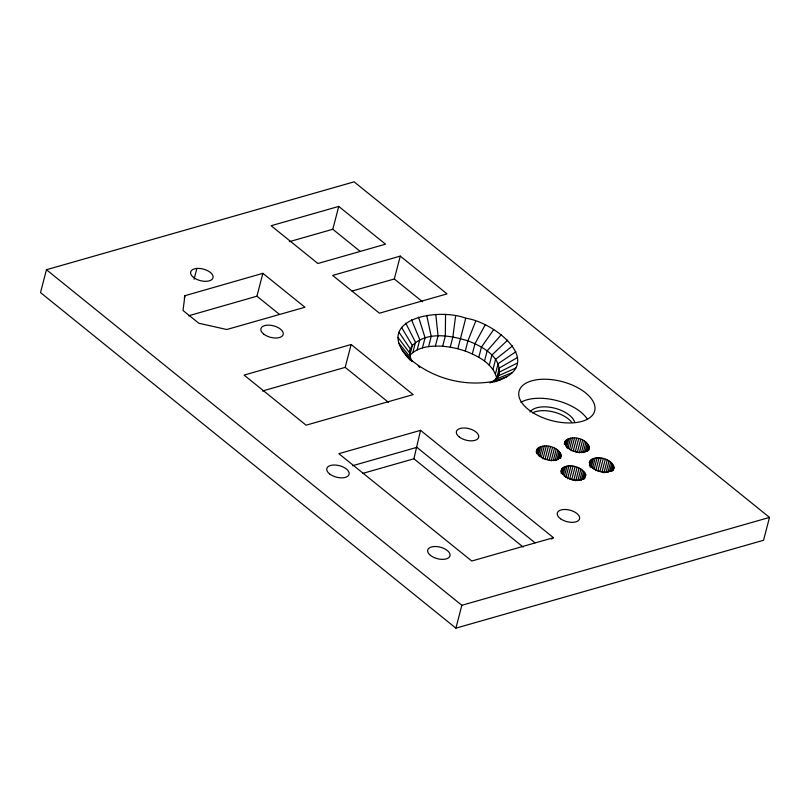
<?xml version="1.0" encoding="UTF-8"?>
<svg xmlns="http://www.w3.org/2000/svg" width="810" height="810" viewBox="0 0 810 810"><rect width="100%" height="100%" fill="white"/><g stroke="black" fill="none" stroke-linecap="round" stroke-linejoin="round"><path stroke-width="1.21" d="M493.948 382.026C548.502 366.029 496.196 322.339 465.75 318.219C436.954 307.01 370.504 319.95 410.457 360.399M560.55 458.369C563.699 446.826 538.944 440.387 536.098 452.031M585.772 474.812C582.582 484.866 563.325 479.773 561.128 470.701C565.491 461.599 582.582 466.388 585.772 474.812L584.871 478.275M588.728 450.319C591.877 438.777 567.121 432.337 564.276 443.991M613.939 467.897C612.492 458.379 593.629 453.387 589.295 462.652C591.847 471.582 608.614 476.158 613.939 467.897L613.332 470.205M445.53 314.847L445.328 336.059L442.675 346.214C431.264 345.698 417.788 346.447 409.708 355.641L412.351 345.475C426.86 331.209 450.35 335.38 467.927 340.868C482.294 346.184 504.144 358.131 498.15 376.65M184.903 295.711L183.019 310.493L198.804 323.241L226.739 329.508L304.945 307.253L262.875 273.334L184.903 295.711L184.275 298.12M455.605 316.062L452.881 336.97L450.238 347.125L442.675 346.214M401.416 348.988L412.239 361.665C409.333 356.724 408.756 350.234 412.351 345.475L401.568 327.412M536.706 449.722C537.202 459.614 555.943 464.505 561.158 456.06M564.874 441.683C565.37 451.575 584.111 456.455 589.326 448.011M551.367 539.085L553.453 537.688L420.562 430.343L413.9 458.784L362.89 473.354M465.75 318.219L457.842 348.745L450.238 347.125M46.453 269.73L40.5 292.582L455.898 628.155L763.546 540.27L769.5 517.418L354.102 181.845L46.453 269.73L461.852 605.293L769.5 517.418M194.066 279.278L196.881 268.454M188.548 315.809L256.922 296.197L262.875 273.334M289.332 241.684L332.799 229.27L338.752 206.418L385.509 244.185L317.895 263.503L271.137 225.727L338.752 206.418M262.47 390.997L345.192 367.365L351.145 344.513L413.161 394.612L306.099 425.189L244.094 375.091L351.145 344.513M352.056 291.043L394.318 278.974L400.272 256.112L447.029 293.888L379.414 313.197L332.657 275.43L400.272 256.112M409.526 352.492L410.407 349.1L398.976 332.242M412.867 352.482L415.51 342.316L405.78 323.2M417.15 349.869L419.803 339.714L411.5 319.727M422.445 347.895L425.088 337.74L418.547 317.085M428.581 346.609L431.224 336.454L426.738 315.373M435.395 346.042L438.038 335.887L435.82 314.614M517.58 357.463L499.355 368.013L496.712 378.179C493.108 363.66 478.113 356.046 465.274 351.024L467.927 340.868L475.662 321.256M472.331 353.899L474.974 343.744L485.068 325.093M478.801 357.291L481.444 347.125L493.695 329.609M484.491 361.088L487.144 350.933L501.289 334.682M489.26 365.209L491.903 355.043L507.637 340.17M492.946 369.502L495.588 359.346L512.558 345.9M495.457 373.866L498.099 363.71L515.899 351.722M497.431 378.209L499.335 372.134L517.539 362.951M455.898 628.155L461.852 605.293M536.635 451.038L537.232 448.73M536.605 453.63L538.103 447.859M537.486 454.066L539.288 447.14M538.336 455.838L540.736 446.604M539.723 456.637L542.427 446.249M541.293 457.64L544.3 446.087M542.994 458.835L546.304 446.138M548.38 446.391L545.079 459.088L547.165 459.533L550.476 446.837M549.21 460.161L552.521 447.464M551.154 460.951L554.455 448.254M553.23 460.728L556.237 449.185M555.093 460.617L557.806 450.228M556.703 460.596L559.113 451.362M558.323 459.472L560.125 452.547M559.619 458.359L560.814 453.742M560.267 458.389L561.168 454.926M564.509 444.143L565.41 440.68M565.076 444.427L566.281 439.81M565.653 446.026L567.456 439.101M566.504 447.788L568.914 438.554M560.945 472.068L561.846 468.605M561.208 473.516L562.717 467.745M567.891 448.588L570.604 438.2M562.089 473.951L563.892 467.026M569.471 449.591L572.478 438.048M563.244 474.559L565.35 466.479M564.327 476.513L567.04 466.125M571.171 450.785L574.482 438.089M565.906 477.515L568.914 465.973M576.558 438.342L573.247 451.038L577.388 452.112L580.689 439.415M567.607 478.72L570.918 466.023M575.343 451.484L578.644 438.787M572.994 466.266L569.683 478.963L573.824 480.036L577.125 467.34M571.779 479.409L575.08 466.712M579.322 452.901L582.633 440.205M581.408 452.679L584.415 441.136M575.758 480.826L579.069 468.129M583.271 452.567L585.974 442.179M584.881 452.547L587.29 443.313M577.844 480.603L580.851 469.061M586.501 451.423L588.303 444.498M579.707 480.502L582.41 470.114M587.483 451.464L588.991 445.692M588.435 450.34L589.336 446.877M581.317 480.472L583.726 471.238M582.937 479.348L584.739 472.422M583.919 479.399L585.428 473.627M589.417 462.875L590.014 460.566M589.386 465.466L590.885 459.695M589.963 467.056L592.069 458.976M591.118 467.664L593.517 458.43M592.505 468.464L595.208 458.075M594.074 469.466L597.081 457.923M595.775 470.671L599.086 457.974M601.162 458.217L597.861 470.924L599.947 471.359L603.258 458.662M605.303 459.29L601.992 471.987L603.936 472.777L607.237 460.08M606.012 472.554L609.019 461.011M607.885 472.453L610.588 462.065M609.788 471.268L611.894 463.188M611.104 471.298L612.907 464.373M612.097 471.349L613.595 465.578M613.048 470.225L613.95 466.762M491.71 382.249L495.457 379.353L498.018 375.951L515.788 368.044M495.457 379.353L512.376 372.58M490.02 382.907L507.384 376.437M500.985 379.495C468.18 388.962 429.675 378.928 405.567 354.78M420.562 430.343L338.863 453.681L471.754 561.026L553.453 537.688M352.512 465.74L416.877 447.353L534.995 542.781M457.842 348.745L465.274 351.024M256.922 296.197L279.42 314.341M332.799 229.27L360.075 251.302M394.318 278.974L422.567 301.786M345.192 367.365L388.506 402.357M413.9 458.784L523.159 547.044M398.895 343.187L410.346 357.311M418.213 365.705L419.691 367.598M398.075 337.547L409.728 353.079M529.953 411.966A23.753 12.271 14.6 0 1 553.463 407.896A23.753 12.271 14.6 0 1 574.654 421.98M532.534 412.837A23.753 12.271 14.6 0 1 571.728 422.324M520.921 402.256A39.072 20.189 14.6 0 1 556.207 400.413A39.072 20.189 14.6 0 1 587.078 418.74M530.732 411.257A39.072 20.189 14.6 0 0 594.003 412.786A39.072 20.189 14.6 0 0 545.849 379.232A39.072 20.189 14.6 0 0 530.732 411.257M560.621 518.805A11.492 5.933 14.6 0 0 579.322 519.453A11.492 5.933 14.6 0 0 565.39 509.49A11.492 5.933 14.6 0 0 560.621 518.805M459.098 436.823A11.492 5.933 14.6 0 0 478.163 438.372A11.492 5.933 14.6 0 0 465.385 428.034A11.492 5.933 14.6 0 0 459.098 436.823M430.393 555.346A11.492 5.933 14.6 0 0 449.469 556.895A11.492 5.933 14.6 0 0 436.681 546.568A11.492 5.933 14.6 0 0 430.393 555.346M329.498 473.84A11.492 5.933 14.6 0 0 348.573 475.389A11.492 5.933 14.6 0 0 335.785 465.061A11.492 5.933 14.6 0 0 329.498 473.84M263.594 333.993A11.492 5.933 14.6 0 0 282.67 335.542A11.492 5.933 14.6 0 0 269.882 325.205A11.492 5.933 14.6 0 0 263.594 333.993M193.357 277.293A11.543 5.964 14.6 0 0 212.514 278.842A11.543 5.964 14.6 0 0 199.675 268.464A11.543 5.964 14.6 0 0 193.357 277.293"/></g></svg>
